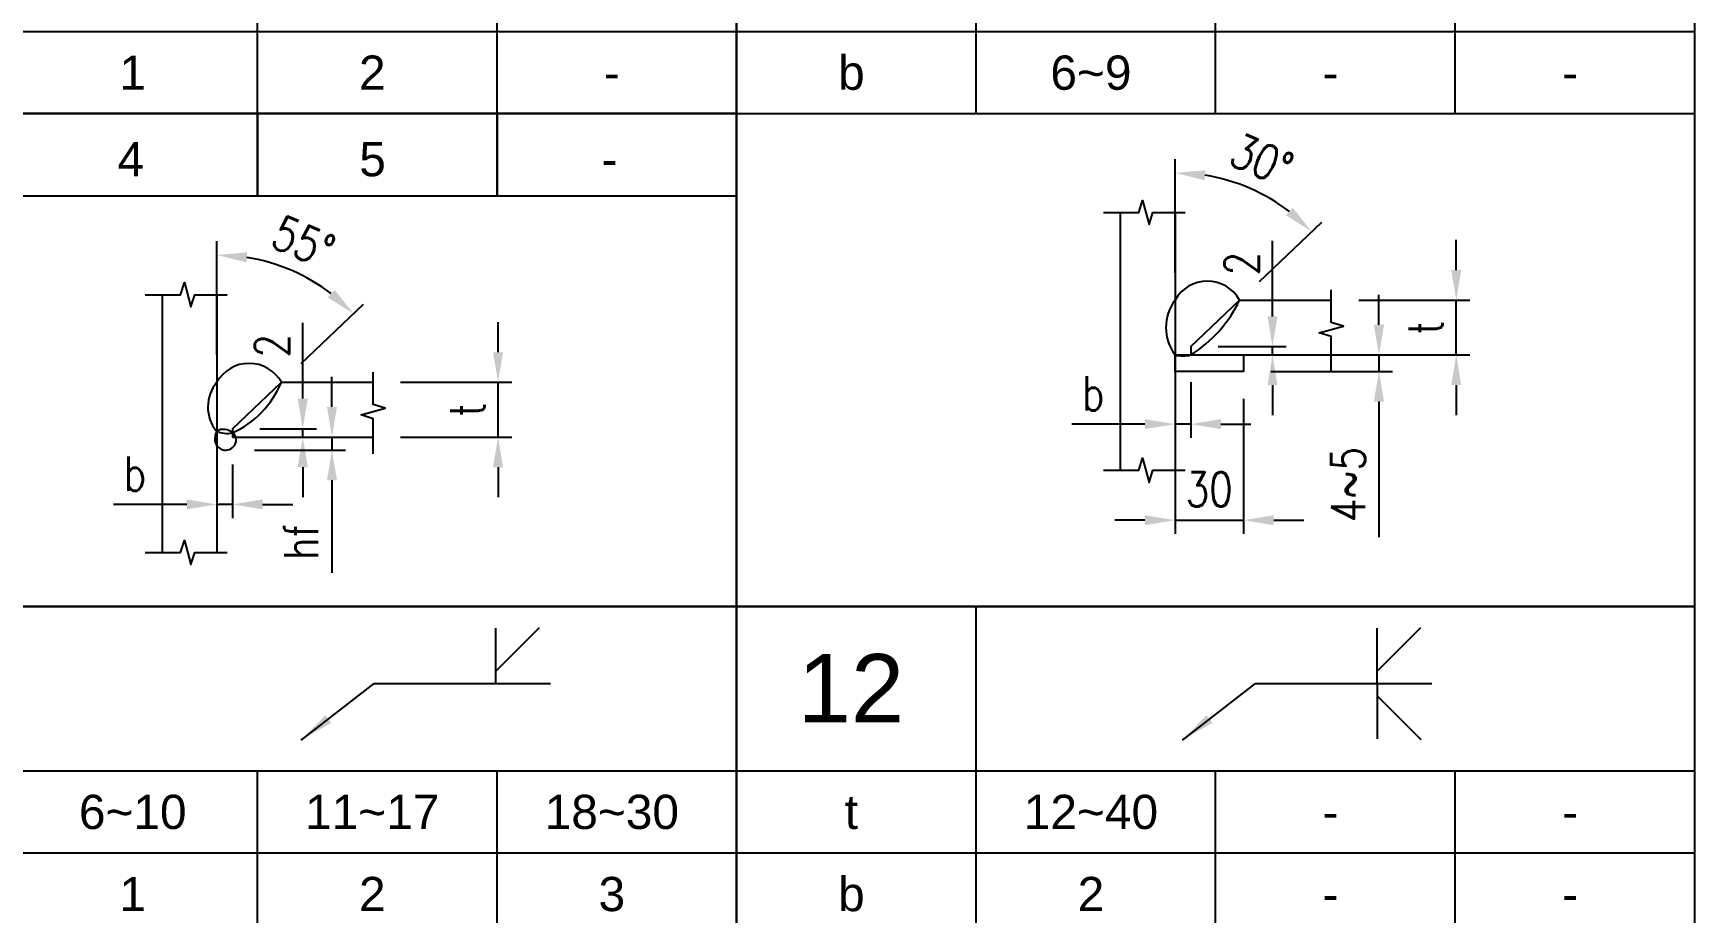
# Model space of a CAD drawing. Header units: millimetres. Extents: x -205508 to -110432, y 549193 to 571297.
# Drawn here: x -131775 to -130561, y 552523 to 553165 of the extents above; entities that cross this region are included whole.
import ezdxf
from ezdxf.enums import TextEntityAlignment as Align

# ---------------------------------------------------------------- set-up
doc = ezdxf.new("R2010")
doc.units = ezdxf.units.MM
doc.header["$LTSCALE"] = 25
doc.header["$MEASUREMENT"] = 0
doc.header["$PDSIZE"] = 50
doc.linetypes.add('DETAIL$0$DASH', pattern=[0.35, 0.25, -0.1])
doc.linetypes.add('DETAIL$0$DASHED', pattern=[0.75, 0.5, -0.25])
for name, color, linetype in [('DETAIL$0$dash', 9, 'DETAIL$0$DASH'), ('DETAIL$0$Leader', 8, 'Continuous'), ('DETAIL$0$Prof', 2, 'Continuous'), ('DETAIL$0$S-Weldline', 3, 'Continuous'), ('DETAIL$0$Steel', 4, 'Continuous'), ('DETAIL$0$WELD_TEXT', 7, 'Continuous')]:
    doc.layers.add(name, color=color, linetype=linetype)
doc.layers.add('DETAIL$0$S-Text-VN', color=7, linetype='Continuous', lineweight=25)
doc.styles.add('DETAIL$0$S-TEXT-VN', font='arial.ttf')
doc.styles.add('DETAIL$0$Standard', font='simplex.shx', dxfattribs={"width": 0.8})
doc.dimstyles.new('DETAIL$0$ISO-10', dxfattribs={"dimscale": 10, "dimtxt": 2.5, "dimasz": 2.2, "dimexe": 1, "dimexo": 2, "dimgap": 1, "dimtad": 1, "dimdec": 0, "dimtxsty": 'DETAIL$0$Standard', "dimcen": 2.2, "dimclrd": 8, "dimclre": 8, "dimclrt": 7, "dimadec": 0, "dimazin": 0, "dimtfac": 1, "dimtdec": 0, "dimtix": 1, "dimtmove": 0, "dimatfit": 3, "dimfxl": 1, "dimarcsym": 0})

# ---------------------------------------------------------------- blocks, each defined once
blk = doc.blocks.new('*D587')
at = {"layer": 'Defpoints', "color": 0, "transparency": 16777216}
for p in [(-131629, 552870.5), (-131632.9, 552861), (-131556.4, 552861)]:
    blk.add_point(p, dxfattribs=at)
at = {"layer": 'DETAIL$0$Leader', "color": 8, "lineweight": -2, "transparency": 16777216}
for p, q in [((-131556.4, 552892.5), (-131556.4, 552914.5)), ((-131609, 552870.5), (-131546.4, 552870.5)), ((-131556.4, 552870.5), (-131556.4, 552861)), ((-131612.9, 552861), (-131546.4, 552861)), ((-131556.4, 552839), (-131556.4, 552771.3))]:
    blk.add_line(p, q, dxfattribs=at)
at = {"layer": 'DETAIL$0$Leader', "color": 8, "transparency": 16777216}
for points in [[(-131560, 552892.5), (-131552.7, 552892.5), (-131556.4, 552870.5)], [(-131560, 552839), (-131552.7, 552839), (-131556.4, 552861)]]:
    blk.add_solid(points, dxfattribs=at)
at = {"layer": 'DETAIL$0$Leader', "color": 7, "transparency": 16777216, "insert": (-131578.9, 552794.2), "char_height": 25, "attachment_point": 5, "rotation": 90, "style": 'DETAIL$0$Standard'}
blk.add_mtext('hf', dxfattribs=at)
blk = doc.blocks.new('*D588')
at = {"layer": 'Defpoints', "color": 0, "transparency": 16777216}
for p in [(-131569.5, 552983.8), (-131640.5, 552910.5), (-131593.3, 552910.5), (-131629, 552876.6), (-131640.5, 552870.5)]:
    blk.add_point(p, dxfattribs=at)
at = {"layer": 'DETAIL$0$Leader', "color": 8, "lineweight": -2, "transparency": 16777216}
for p, q in [((-131640.5, 552930.5), (-131640.5, 553013.5)), ((-131578.8, 552924.2), (-131533.3, 552967.5))]:
    blk.add_line(p, q, dxfattribs=at)
blk.add_arc((-131640.5, 552865.7), 137.8, 52.678, 80.841, dxfattribs=at)
at = {"layer": 'DETAIL$0$Leader', "color": 8, "transparency": 16777216}
for points in [[(-131618.8, 552998.1), (-131618.3, 553005.4), (-131640.5, 553003.5)], [(-131554.5, 552978), (-131559.4, 552972.5), (-131540.6, 552960.6)]]:
    blk.add_solid(points, dxfattribs=at)
at = {"layer": 'DETAIL$0$Leader', "color": 7, "transparency": 16777216, "insert": (-131577.2, 553013), "char_height": 25, "attachment_point": 5, "rotation": 336.7595, "style": 'DETAIL$0$Standard'}
blk.add_mtext('55°', dxfattribs=at)
blk = doc.blocks.new('*D589')
at = {"layer": 'Defpoints', "color": 0, "transparency": 16777216}
for p in [(-131629, 552876.6), (-131577.7, 552876.6), (-131629, 552870.5)]:
    blk.add_point(p, dxfattribs=at)
at = {"layer": 'DETAIL$0$Leader', "color": 8, "lineweight": -2, "transparency": 16777216}
for p, q in [((-131577.7, 552898.6), (-131577.7, 552953.9)), ((-131609, 552876.6), (-131567.7, 552876.6)), ((-131577.7, 552870.5), (-131577.7, 552876.6)), ((-131609, 552870.5), (-131567.7, 552870.5)), ((-131577.7, 552848.5), (-131577.7, 552826.5))]:
    blk.add_line(p, q, dxfattribs=at)
at = {"layer": 'DETAIL$0$Leader', "color": 8, "transparency": 16777216}
for points in [[(-131581.4, 552898.6), (-131574, 552898.6), (-131577.7, 552876.6)], [(-131581.4, 552848.5), (-131574, 552848.5), (-131577.7, 552870.5)]]:
    blk.add_solid(points, dxfattribs=at)
at = {"layer": 'DETAIL$0$Leader', "color": 7, "transparency": 16777216, "insert": (-131600.2, 552937.2), "char_height": 25, "attachment_point": 5, "rotation": 90, "style": 'DETAIL$0$Standard'}
blk.add_mtext('2', dxfattribs=at)
blk = doc.blocks.new('*D590')
at = {"layer": 'Defpoints', "color": 0, "transparency": 16777216}
for p in [(-131640.5, 552870.5), (-131629, 552870.5), (-131629, 552821.3)]:
    blk.add_point(p, dxfattribs=at)
at = {"layer": 'DETAIL$0$Leader', "color": 8, "lineweight": -2, "transparency": 16777216}
for p, q in [((-131640.5, 552850.5), (-131640.5, 552811.3)), ((-131629, 552850.5), (-131629, 552811.3)), ((-131662.5, 552821.3), (-131715.9, 552821.3)), ((-131629, 552821.3), (-131640.5, 552821.3)), ((-131607, 552821.3), (-131585, 552821.3))]:
    blk.add_line(p, q, dxfattribs=at)
at = {"layer": 'DETAIL$0$Leader', "color": 8, "transparency": 16777216}
for points in [[(-131662.5, 552825), (-131662.5, 552817.7), (-131640.5, 552821.3)], [(-131607, 552825), (-131607, 552817.7), (-131629, 552821.3)]]:
    blk.add_solid(points, dxfattribs=at)
at = {"layer": 'DETAIL$0$Leader', "color": 7, "transparency": 16777216, "insert": (-131700.2, 552843.8), "char_height": 25, "attachment_point": 5, "style": 'DETAIL$0$Standard'}
blk.add_mtext('b', dxfattribs=at)
blk = doc.blocks.new('*D520')
at = {"layer": 'Defpoints', "color": 0, "transparency": 16777216}
for p in [(-131526.3, 552910.5), (-131435, 552910.5), (-131526.3, 552870.5)]:
    blk.add_point(p, dxfattribs=at)
at = {"layer": 'DETAIL$0$Leader', "color": 8, "lineweight": -2, "transparency": 16777216}
for p, q in [((-131435, 552932.5), (-131435, 552954.5)), ((-131506.3, 552910.5), (-131425, 552910.5)), ((-131435, 552870.5), (-131435, 552910.5)), ((-131506.3, 552870.5), (-131425, 552870.5)), ((-131435, 552848.5), (-131435, 552826.5))]:
    blk.add_line(p, q, dxfattribs=at)
at = {"layer": 'DETAIL$0$Leader', "color": 8, "transparency": 16777216}
for points in [[(-131438.7, 552932.5), (-131431.4, 552932.5), (-131435, 552910.5)], [(-131438.7, 552848.5), (-131431.4, 552848.5), (-131435, 552870.5)]]:
    blk.add_solid(points, dxfattribs=at)
at = {"layer": 'DETAIL$0$Leader', "color": 7, "transparency": 16777216, "insert": (-131457.5, 552890.5), "char_height": 25, "attachment_point": 5, "rotation": 90, "style": 'DETAIL$0$Standard'}
blk.add_mtext('t', dxfattribs=at)
blk = doc.blocks.new('*D521')
at = {"layer": 'Defpoints', "color": 0, "transparency": 16777216}
for p in [(-130940.5, 552918.4), (-130890.4, 552918.4), (-130890.4, 552809.8)]:
    blk.add_point(p, dxfattribs=at)
at = {"layer": 'DETAIL$0$Leader', "color": 8, "lineweight": -2, "transparency": 16777216}
for p, q in [((-130940.5, 552898.4), (-130940.5, 552799.8)), ((-130890.4, 552898.4), (-130890.4, 552799.8)), ((-130962.5, 552809.8), (-130984.5, 552809.8)), ((-130940.5, 552809.8), (-130890.4, 552809.8)), ((-130868.4, 552809.8), (-130846.4, 552809.8))]:
    blk.add_line(p, q, dxfattribs=at)
at = {"layer": 'DETAIL$0$Leader', "color": 8, "transparency": 16777216}
for points in [[(-130962.5, 552813.4), (-130962.5, 552806.1), (-130940.5, 552809.8)], [(-130868.4, 552813.4), (-130868.4, 552806.1), (-130890.4, 552809.8)]]:
    blk.add_solid(points, dxfattribs=at)
at = {"layer": 'DETAIL$0$Leader', "color": 7, "transparency": 16777216, "insert": (-130915.5, 552832.3), "char_height": 25, "attachment_point": 5, "style": 'DETAIL$0$Standard'}
blk.add_mtext('30', dxfattribs=at)
blk = doc.blocks.new('*D522')
at = {"layer": 'Defpoints', "color": 0, "transparency": 16777216}
for p in [(-130940.5, 552930.5), (-130929, 552930.5), (-130929, 552879.9)]:
    blk.add_point(p, dxfattribs=at)
at = {"layer": 'DETAIL$0$Leader', "color": 8, "lineweight": -2, "transparency": 16777216}
for p, q in [((-130940.5, 552910.5), (-130940.5, 552869.9)), ((-130929, 552910.5), (-130929, 552869.9)), ((-130962.5, 552879.9), (-131015.9, 552879.9)), ((-130929, 552879.9), (-130940.5, 552879.9)), ((-130907, 552879.9), (-130885, 552879.9))]:
    blk.add_line(p, q, dxfattribs=at)
at = {"layer": 'DETAIL$0$Leader', "color": 8, "transparency": 16777216}
for points in [[(-130962.5, 552883.6), (-130962.5, 552876.3), (-130940.5, 552879.9)], [(-130907, 552883.6), (-130907, 552876.3), (-130929, 552879.9)]]:
    blk.add_solid(points, dxfattribs=at)
at = {"layer": 'DETAIL$0$Leader', "color": 7, "transparency": 16777216, "insert": (-131000.2, 552902.4), "char_height": 25, "attachment_point": 5, "style": 'DETAIL$0$Standard'}
blk.add_mtext('b', dxfattribs=at)
blk = doc.blocks.new('*D523')
at = {"layer": 'Defpoints', "color": 0, "transparency": 16777216}
for p in [(-130869.5, 553043.8), (-130940.5, 552970.5), (-130893.3, 552970.5), (-130929, 552936.6), (-130940.5, 552930.5)]:
    blk.add_point(p, dxfattribs=at)
at = {"layer": 'DETAIL$0$Leader', "color": 8, "lineweight": -2, "transparency": 16777216}
for p, q in [((-130940.5, 552990.5), (-130940.5, 553073.5)), ((-130878.8, 552984.2), (-130833.3, 553027.5))]:
    blk.add_line(p, q, dxfattribs=at)
blk.add_arc((-130940.5, 552925.7), 137.8, 52.678, 80.841, dxfattribs=at)
at = {"layer": 'DETAIL$0$Leader', "color": 8, "transparency": 16777216}
for points in [[(-130918.8, 553058.1), (-130918.3, 553065.4), (-130940.5, 553063.5)], [(-130854.5, 553038), (-130859.4, 553032.5), (-130840.6, 553020.6)]]:
    blk.add_solid(points, dxfattribs=at)
at = {"layer": 'DETAIL$0$Leader', "color": 7, "transparency": 16777216, "insert": (-130877.2, 553073), "char_height": 25, "attachment_point": 5, "rotation": 336.7595, "style": 'DETAIL$0$Standard'}
blk.add_mtext('30°', dxfattribs=at)
blk = doc.blocks.new('*D524')
at = {"layer": 'Defpoints', "color": 0, "transparency": 16777216}
for p in [(-130826.3, 552970.5), (-130735, 552970.5), (-130826.3, 552930.5)]:
    blk.add_point(p, dxfattribs=at)
at = {"layer": 'DETAIL$0$Leader', "color": 8, "lineweight": -2, "transparency": 16777216}
for p, q in [((-130735, 552992.5), (-130735, 553014.5)), ((-130806.3, 552970.5), (-130725, 552970.5)), ((-130735, 552930.5), (-130735, 552970.5)), ((-130806.3, 552930.5), (-130725, 552930.5)), ((-130735, 552908.5), (-130735, 552886.5))]:
    blk.add_line(p, q, dxfattribs=at)
at = {"layer": 'DETAIL$0$Leader', "color": 8, "transparency": 16777216}
for points in [[(-130738.7, 552992.5), (-130731.4, 552992.5), (-130735, 552970.5)], [(-130738.7, 552908.5), (-130731.4, 552908.5), (-130735, 552930.5)]]:
    blk.add_solid(points, dxfattribs=at)
at = {"layer": 'DETAIL$0$Leader', "color": 7, "transparency": 16777216, "insert": (-130757.5, 552950.5), "char_height": 25, "attachment_point": 5, "rotation": 90, "style": 'DETAIL$0$Standard'}
blk.add_mtext('t', dxfattribs=at)
blk = doc.blocks.new('*D525')
at = {"layer": 'Defpoints', "color": 0, "transparency": 16777216}
for p in [(-130890.4, 552930.5), (-130791.5, 552930.5), (-130890.4, 552918.4)]:
    blk.add_point(p, dxfattribs=at)
at = {"layer": 'DETAIL$0$Leader', "color": 8, "lineweight": -2, "transparency": 16777216}
for p, q in [((-130791.5, 552952.5), (-130791.5, 552974.5)), ((-130870.4, 552930.5), (-130781.5, 552930.5)), ((-130791.5, 552930.5), (-130791.5, 552918.4)), ((-130870.4, 552918.4), (-130781.5, 552918.4)), ((-130791.5, 552896.4), (-130791.5, 552797.3))]:
    blk.add_line(p, q, dxfattribs=at)
at = {"layer": 'DETAIL$0$Leader', "color": 8, "transparency": 16777216}
for points in [[(-130795.2, 552952.5), (-130787.8, 552952.5), (-130791.5, 552930.5)], [(-130795.2, 552896.4), (-130787.8, 552896.4), (-130791.5, 552918.4)]]:
    blk.add_solid(points, dxfattribs=at)
at = {"layer": 'DETAIL$0$Leader', "color": 7, "transparency": 16777216, "insert": (-130814, 552835.8), "char_height": 25, "attachment_point": 5, "rotation": 90, "style": 'DETAIL$0$Standard'}
blk.add_mtext('4~5', dxfattribs=at)
blk = doc.blocks.new('*D526')
at = {"layer": 'Defpoints', "color": 0, "transparency": 16777216}
for p in [(-130929, 552936.6), (-130869.3, 552936.6), (-130929, 552930.5)]:
    blk.add_point(p, dxfattribs=at)
at = {"layer": 'DETAIL$0$Leader', "color": 8, "lineweight": -2, "transparency": 16777216}
for p, q in [((-130869.3, 552958.6), (-130869.3, 553013.9)), ((-130909, 552936.6), (-130859.3, 552936.6)), ((-130869.3, 552930.5), (-130869.3, 552936.6)), ((-130909, 552930.5), (-130859.3, 552930.5)), ((-130869.3, 552908.5), (-130869.3, 552886.5))]:
    blk.add_line(p, q, dxfattribs=at)
at = {"layer": 'DETAIL$0$Leader', "color": 8, "transparency": 16777216}
for points in [[(-130872.9, 552958.6), (-130865.6, 552958.6), (-130869.3, 552936.6)], [(-130872.9, 552908.5), (-130865.6, 552908.5), (-130869.3, 552930.5)]]:
    blk.add_solid(points, dxfattribs=at)
at = {"layer": 'DETAIL$0$Leader', "color": 7, "transparency": 16777216, "insert": (-130891.8, 552997.2), "char_height": 25, "attachment_point": 5, "rotation": 90, "style": 'DETAIL$0$Standard'}
blk.add_mtext('2', dxfattribs=at)
blk = doc.blocks.new('*U170')
at = {"color": 3}
for p, q in [((700, 0), (0, 0)), ((0, 0), (0, -600)), ((700, -600), (700, 0)), ((0, -600), (700, -600))]:
    blk.add_line(p, q, dxfattribs=at)
for p, q in [((175, -120), (175, 0)), ((0, -120), (700, -120)), ((0, -120), (700, -120)), ((175, -240), (175, -120)), ((350, -240), (350, -120)), ((525, -240), (525, -120)), ((0, -180), (700, -180)), ((0, -240), (700, -240)), ((0, -240), (700, -240))]:
    blk.add_line(p, q)
blk.add_lwpolyline([(0, -120), (175, -120), (175, 0), (0, 0)], close=True, dxfattribs=at)
at = {"color": 0, "linetype": 'ByBlock', "lineweight": -2, "style": 'DETAIL$0$S-TEXT-VN'}
for tag, height, p in [('NO', 50, (83.6, -59.8)), ('T', 25, (83.9, -150.1)), ('T1', 25, (258.9, -150.1)), ('T2', 25, (433.9, -150.1)), ('T3', 25, (608.9, -150.1)), ('B', 25, (83.9, -210.1)), ('B1', 25, (258.9, -210.1)), ('B2', 25, (433.9, -210.1)), ('B3', 25, (608.9, -210.1))]:
    blk.add_attdef(tag, text='', height=height, dxfattribs=at).set_placement(p, align=Align.MIDDLE_CENTER)

msp = doc.modelspace()

# ---------------------------------------------------------------- hatches: boundary and pattern name
at = {"layer": 'DETAIL$0$WELD_TEXT'}
for points in [[(-131578.9, 552649.2), (-131561.2, 552667.3), (-131556.9, 552661.7)], [(-130935.1, 552649.2), (-130917.5, 552667.3), (-130913.2, 552661.7)]]:
    msp.add_hatch(color=1, dxfattribs=at).paths.add_polyline_path(points, flags=0)

# ---------------------------------------------------------------- linework, layer by layer
for p, q in [((-131436.6, 552699.4), (-131404.8, 552731.3)), ((-131436.6, 552690.4), (-131436.6, 552730.8)), ((-130792.8, 552699.4), (-130761, 552731.3)), ((-130792.8, 552690.4), (-130792.8, 552730.8)), ((-130792.8, 552690.4), (-130792.8, 552650.1)), ((-130792.8, 552681.4), (-130761, 552649.6))]:
    msp.add_line(p, q)
for points in [[(-131785.8, 553046.8), (-131610.8, 553046.8), (-131610.8, 553106.8), (-131785.8, 553106.8)], [(-131610.8, 553046.8), (-131435.8, 553046.8), (-131435.8, 553106.8), (-131610.8, 553106.8)], [(-131435.8, 553046.8), (-131260.8, 553046.8), (-131260.8, 553106.8), (-131435.8, 553106.8)]]:
    msp.add_lwpolyline(points, close=True)
at = {"color": 9}
for points in [[(-130992.8, 553034.5), (-130967, 553034.5), (-130964.2, 553043.3), (-130959.4, 553025.7), (-130956.6, 553034.5), (-130933, 553034.5)], [(-131692.8, 552974.5), (-131667, 552974.5), (-131664.2, 552983.3), (-131659.4, 552965.7), (-131656.6, 552974.5), (-131633, 552974.5)], [(-130826.3, 552918.2), (-130826.3, 552943.9), (-130835.1, 552946.7), (-130817.5, 552951.5), (-130826.3, 552954.3), (-130826.3, 552978)], [(-131526.3, 552858.2), (-131526.3, 552883.9), (-131535.1, 552886.7), (-131517.5, 552891.5), (-131526.3, 552894.3), (-131526.3, 552918)], [(-130992.8, 552846.2), (-130967, 552846.2), (-130964.2, 552855), (-130959.4, 552837.4), (-130956.6, 552846.2), (-130933, 552846.2)], [(-131692.8, 552786.2), (-131667, 552786.2), (-131664.2, 552795), (-131659.4, 552777.4), (-131656.6, 552786.2), (-131633, 552786.2)]]:
    msp.add_lwpolyline(points, dxfattribs=at)
at = {"layer": 'DETAIL$0$dash', "linetype": 'DETAIL$0$DASHED', "ltscale": 10}
for p, q in [((-130940.5, 552970.5), (-130940.5, 552930.5)), ((-130929, 552936.6), (-130893.3, 552970.5)), ((-130929, 552936.6), (-130929, 552930.5)), ((-131640.5, 552910.5), (-131640.5, 552870.5)), ((-131629, 552876.6), (-131593.3, 552910.5)), ((-131629, 552876.6), (-131629, 552870.5))]:
    msp.add_line(p, q, dxfattribs=at)
at = {"layer": 'DETAIL$0$Prof'}
for p, q in [((-130980.5, 553034.5), (-130980.5, 552846.2)), ((-130940.5, 553034.5), (-130940.5, 552970.5)), ((-131680.5, 552974.5), (-131680.5, 552786.2)), ((-131640.5, 552974.5), (-131640.5, 552910.5)), ((-130893.3, 552970.5), (-130826.3, 552970.5)), ((-130940.5, 552930.5), (-130940.5, 552846.2)), ((-130929, 552930.5), (-130826.3, 552930.5)), ((-131593.3, 552910.5), (-131526.3, 552910.5)), ((-131640.5, 552870.5), (-131640.5, 552786.2)), ((-131629, 552870.5), (-131526.3, 552870.5))]:
    msp.add_line(p, q, dxfattribs=at)
at = {"layer": 'DETAIL$0$S-Weldline'}
for points in [[(-130929, 552930.5, 0.141554), (-130893.3, 552970.5, 0.587198), (-130940.5, 552970.5, 0.329688), (-130940.5, 552930.5, 0.118047), (-130929, 552930.5)], [(-131629, 552873.5, 0.187105), (-131593.3, 552910.5, 0.587198), (-131640.5, 552910.5, 0.356512), (-131640.8, 552874.8, 0.146576), (-131629, 552873.5)]]:
    msp.add_lwpolyline(points, format="xyb", dxfattribs=at)
msp.add_lwpolyline([(-131641.7, 552870.5, 0.779336), (-131628.3, 552863.6, 0.477592), (-131629, 552873.5, 0.313525), (-131640.5, 552874.9, 0.103377)], format="xyb", close=True, dxfattribs=at)
at = {"layer": 'DETAIL$0$Steel'}
msp.add_lwpolyline([(-130940.5, 552930.5), (-130890.4, 552930.5), (-130890.4, 552918.4), (-130940.5, 552918.4)], close=True, dxfattribs=at)
at = {"layer": 'DETAIL$0$WELD_TEXT', "color": 1}
for p, q in [((-131578.9, 552649.2), (-131525.5, 552690.4)), ((-131525.5, 552690.4), (-131396.6, 552690.4)), ((-130935.1, 552649.2), (-130881.8, 552690.4)), ((-130881.8, 552690.4), (-130752.8, 552690.4))]:
    msp.add_line(p, q, dxfattribs=at)

# ---------------------------------------------------------------- block references
for p, values in [((-131960.8, 553346.8), {'NO': '8', 'T1': '6~10', 'B1': '1', 'T2': '11~20', 'B2': '2', 'T3': '-', 'B3': '-', 'T': 't', 'B': 'b'}), ((-131260.8, 553346.8), {'NO': '9', 'T1': '≥12', 'B1': '6~9', 'T2': '-', 'B2': '-', 'T3': '-', 'B3': '-', 'T': 't', 'B': 'b'}), ((-131960.8, 552746.8), {'NO': '11', 'T1': '6~10', 'B1': '1', 'T2': '11~17', 'B2': '2', 'T3': '18~30', 'B3': '3', 'T': 't', 'B': 'b'}), ((-131260.8, 552746.8), {'NO': '12', 'T1': '12~40', 'B1': '2', 'T2': '-', 'B2': '-', 'T3': '-', 'B3': '-', 'T': 't', 'B': 'b'})]:
    msp.add_blockref('*U170', p).add_auto_attribs(values)

# ---------------------------------------------------------------- texts
at = {"layer": 'DETAIL$0$S-Text-VN', "linetype": 'Continuous', "style": 'DETAIL$0$S-TEXT-VN'}
for s, p in [('4', (-131703.3, 553073.5)), ('5', (-131526.7, 553073.5)), ('-', (-131353.5, 553073.5))]:
    msp.add_text(s, height=25, dxfattribs=at).set_placement(p, align=Align.MIDDLE_CENTER)

# ---------------------------------------------------------------- dimensions: what is measured, and where the dimension line sits
at = {"layer": 'DETAIL$0$Leader'}
for base, line1, line2, text, picture, middle in [((-130869.5, 553043.8), ((-130929, 552936.6), (-130893.3, 552970.5)), ((-130940.5, 552970.5), (-130940.5, 552930.5)), '30°', '*D523', (-130877.2, 553073)), ((-131569.5, 552983.8), ((-131629, 552876.6), (-131593.3, 552910.5)), ((-131640.5, 552910.5), (-131640.5, 552870.5)), '55°', '*D588', (-131577.2, 553013))]:
    dim = msp.add_angular_dim_2l(base=base, line1=line1, line2=line2, text=text, dimstyle='DETAIL$0$ISO-10', dxfattribs=at)
    dim.commit()
    dim.dimension.update_dxf_attribs({"geometry": picture, "text_midpoint": middle})
for base, p1, p2, text, picture, middle in [((-130869.3, 552936.6), (-130929, 552930.5), (-130929, 552936.6), '2', '*D526', (-130869.3, 552997.2)), ((-130791.5, 552930.5), (-130890.4, 552918.4), (-130890.4, 552930.5), '4~5', '*D525', (-130791.5, 552835.8)), ((-131577.7, 552876.6), (-131629, 552870.5), (-131629, 552876.6), '2', '*D589', (-131577.7, 552937.2)), ((-131556.4, 552861), (-131629, 552870.5), (-131632.9, 552861), 'hf', '*D587', (-131556.4, 552794.2))]:
    dim = msp.add_linear_dim(base=base, p1=p1, p2=p2, angle=90, text=text, dimstyle='DETAIL$0$ISO-10', dxfattribs=at)
    dim.commit()
    dim.dimension.update_dxf_attribs({"geometry": picture, "text_midpoint": middle, "dimtype": 160})
for base, p1, p2, picture, middle in [((-130735, 552970.5), (-130826.3, 552930.5), (-130826.3, 552970.5), '*D524', (-130757.5, 552950.5)), ((-131435, 552910.5), (-131526.3, 552870.5), (-131526.3, 552910.5), '*D520', (-131457.5, 552890.5))]:
    dim = msp.add_linear_dim(base=base, p1=p1, p2=p2, angle=90, text='t', dimstyle='DETAIL$0$ISO-10', dxfattribs=at)
    dim.commit()
    dim.dimension.update_dxf_attribs({"geometry": picture, "text_midpoint": middle})
for base, p1, p2, picture, middle in [((-130929, 552879.9), (-130940.5, 552930.5), (-130929, 552930.5), '*D522', (-131000.2, 552879.9)), ((-131629, 552821.3), (-131640.5, 552870.5), (-131629, 552870.5), '*D590', (-131700.2, 552821.3))]:
    dim = msp.add_linear_dim(base=base, p1=p1, p2=p2, text='b', dimstyle='DETAIL$0$ISO-10', dxfattribs=at)
    dim.commit()
    dim.dimension.update_dxf_attribs({"geometry": picture, "text_midpoint": middle, "dimtype": 160})
dim = msp.add_linear_dim(base=(-130890.4, 552809.8), p1=(-130940.5, 552918.4), p2=(-130890.4, 552918.4), text='30', dimstyle='DETAIL$0$ISO-10', dxfattribs=at)
dim.commit()
dim.dimension.update_dxf_attribs({"geometry": '*D521', "text_midpoint": (-130915.5, 552832.3)})

doc.saveas('drawing.dxf')
